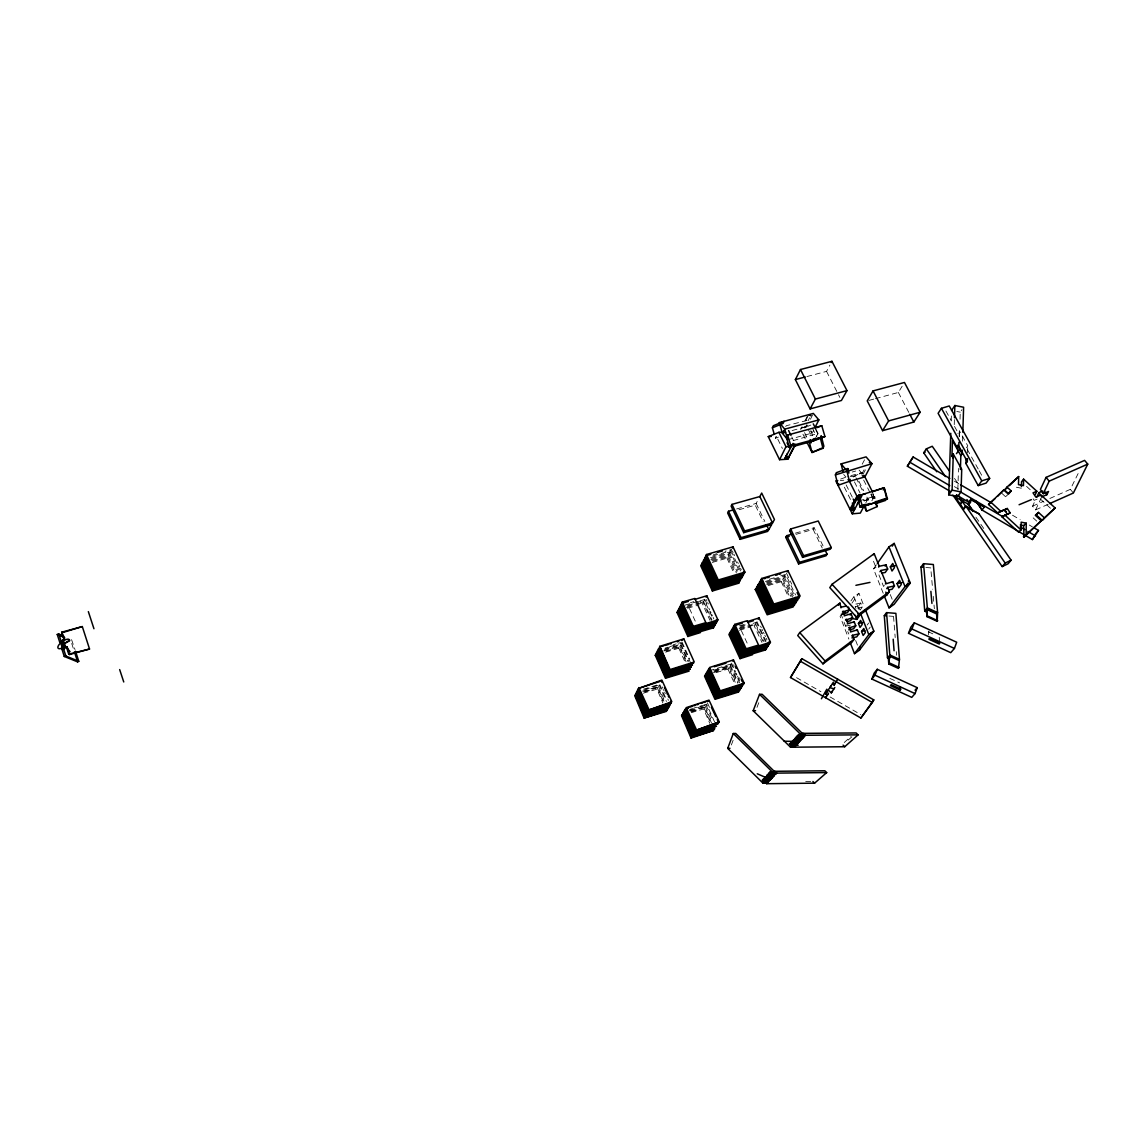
<?xml version="1.0" encoding="UTF-8"?>
<svg xmlns="http://www.w3.org/2000/svg" width="1145" height="1145" viewBox="0 0 1145 1145"><rect width="100%" height="100%" fill="white"/><g stroke="black" fill="none" stroke-linecap="round" stroke-linejoin="round"><path stroke-width="0.75" stroke-dasharray="5 3.75" d="M967.582 452.704L967.754 446.836M959.109 436.445L959.295 430.606L957.893 433.54M957.835 489.516L958.494 468.419M959.481 436.775L959.639 431.493M960.025 419.199L960.24 412.157L961.929 409.695M962.573 441.197L962.745 435.83M954.243 424.638L954.415 419.413M951.194 420.988L951.366 415.721M731.354 744.98L733.215 740.028M756.974 707.381L758.892 702.457M871.574 493.824L873.105 500.837M778.457 437.075L775.408 438.292L776.339 436.216L782.378 448.482M775.408 438.292L776.224 436.474M1048.205 504.258L1035.61 509.883L1032.575 506.162L1035.395 500.136M1035.61 509.883L1041.764 496.844M1049.879 498.461L1070.332 489.344L1079.349 471.067M800.656 429.59L802.087 426.699M804.949 420.931L807.096 416.594M805.794 420.516L808.685 414.69M808.184 420.63L809.615 417.753M805.436 427.5L806.881 424.595M810.431 419.256L812.606 414.891M787.703 439.752L812.263 433.039L813.723 430.119M785.742 426.684L786.229 425.74L810.617 419.542M862.199 464.212L865.305 458.344M861.713 474.216L864.804 468.391M863.072 474.259L866.192 468.377M644.75 691.995L657.974 687.329L663.857 701.227M642.488 691.122L658.461 686.428L659.176 685.096L666.433 701.513M665.588 652.163L678.842 648.213L679.472 647.025L686.342 662.297M663.671 651.033L679.915 646.209L680.559 645.007L688.131 661.839M664.715 649.015L681.003 644.177L681.633 642.975L691.308 664.443M711.431 620.475L703.202 602.542L702.457 603.945L709.986 620.347M700.354 602.656L703.66 601.697L704.404 600.295L712.662 618.257M699.881 600.882L704.862 599.45L705.606 598.033M712.204 562.467L726.946 558.173L727.619 556.928L734.947 572.572M711.861 560.463L728.277 555.683L728.95 554.423L737.037 571.67M711.503 558.431L729.623 553.178L730.295 551.919L739.155 570.768M721.064 553.522L730.968 550.645L731.641 549.385L725.028 551.303M736.636 508.952L756.158 503.428L758.906 498.275M806.867 376.562L826.561 371.381L829.91 365.098M793.113 440.625L818.06 433.411L815.669 428.631M865.734 503.013L867.295 500.122L865.677 496.93M792.125 430.534L806.81 426.541L807.568 425.153M816.256 436.66L818.06 433.411M691.737 711.818L704.705 707.195L711.575 723.182M690.006 710.888L705.234 706.308L706.021 705.019L713.106 720.749M716.226 672.602L727.948 669.038L728.649 667.878L735.233 682.248M714.051 671.657L729.136 667.077L729.852 665.903L737.781 683.207M713.535 670.197L730.338 665.102L731.054 663.928L739.67 682.706M762.785 641.071L755.056 624.54L754.226 625.914L761.94 642.417M739.155 628.562L755.557 623.724L756.387 622.35L765.561 641.944M768.266 585.567L781.234 581.703L781.963 580.501L789.492 596.244M766.463 584.107L782.708 579.284L783.452 578.053L792.526 597.003M766.277 582.161L784.196 576.837L784.955 575.606L796.319 599.35M796.033 534.343L813.107 529.391L814.124 527.716L823.269 546.38M875.41 398.66L898.353 392.463L902.16 386.237M861.741 473.744L862.6 472.384L847.171 476.749M871.832 500.78L874.737 496.329L873.22 493.338M841.074 613.935L842.491 618.128M842.047 613.563L840.072 616.382L848.86 639.082M850.964 600.896L853.941 596.674L858.936 593.267L864.117 606.435M883.21 593.253L873.492 568.893L876.397 564.771M851.966 603.143L858.936 593.267M966.409 447.795L967.783 445.849L959.295 430.606M858.578 606.077L860.768 603.029L862.342 607.022L860.138 610.056L858.578 606.077L855.401 606.75M844.037 622.136L845.597 626.158L846.141 625.413M848.86 634.029L847.686 631.525M884.312 585.424L883.554 586.469L878.501 573.831M867.166 625.056L868.64 623.052M868.74 629.077L870.229 627.088M1001.388 492.894L1005.553 496.73L1007.156 494.769M928.523 634.759L928.795 631.11L929.053 634.115M1005.553 496.73L1008.745 493.839M844.237 742.504L850.878 736.536M848.173 740.114L852.166 736.536M873.492 568.893L876.054 567.161M71.562 639.64L75.012 649.573M805.393 426.369L802.488 427.944M806.023 426.083L807.955 425.224M804.477 427.886L807.025 426.742M807.654 426.455L810.832 425.038M853.354 476.492L862.6 472.384L853.283 477.007M1032.575 506.162L1043.582 501.252M864.103 501.038L874.737 496.329L875.524 499.764M840.645 479.068L845.54 477.322M714.609 670.727L729.852 665.903M713.435 672.688L728.649 667.878M708.984 670.898L731.054 663.928M689.734 709.428L692.539 708.54M693.956 708.097L696.761 707.224M699.566 706.336L702.372 705.449M703.774 705.005L706.565 704.118L715.782 724.613M689.204 710.315L699.022 707.224M700.425 706.78L706.021 705.019M739.384 625.871L746.053 623.796M739.756 627.56L746.411 625.471M753.066 623.395L756.387 622.35M740.114 629.22L746.755 627.145M748.415 626.616L755.056 624.54M665.202 648.07L668.193 647.14M669.696 646.682L678.656 643.905M680.144 643.433L681.633 642.975M664.157 650.088L680.559 645.007M666.104 651.176L679.472 647.025M643.49 689.19L659.663 684.18L666.92 700.625M644.635 689.591L659.176 685.096M686.499 607.666L694.843 605.104M696.518 604.589L703.202 602.542M690.492 602.671L693.856 601.64M687.644 605.433L694.357 603.372M696.031 602.857L704.404 600.295M690.879 711.36L704.705 707.195M691.208 712.705L703.617 708.955L709.785 723.325M769.368 579.227L777.541 576.794M780.804 575.82L785.699 574.375L795.575 594.971M765.361 581.431L784.955 575.606M767.179 582.891L783.452 578.053M767.365 584.837L781.963 580.501M673.188 644.778L676.165 643.905M679.128 643.018L680.602 642.588M740.457 626.372L745.381 624.912M739.498 630.251L750.948 626.873M643.619 691.551L657.974 687.329M643.304 693.183L657.015 689.147L662.883 703.016M712.848 561.222L727.619 556.928M713.464 554.652L716.77 553.693M712.805 555.912L719.418 554.008M710.515 557.658L730.295 551.919M795.303 533.184L814.124 527.716M710.859 559.69L728.95 554.423M859.251 500.78L874.737 496.329M684.968 605.161L698.221 601.354M687.114 606.464L698.693 603.129M687.615 608.224L699.166 604.889M852.252 472.012L855.673 471.053M738.997 509.74L755.242 505.145L763.085 521.49M868.855 400.435L873.778 399.104M845.597 626.158L850.42 625.127M857.548 608.038L862.342 607.022M860.768 603.029L854.37 604.374L855.945 608.367M863.273 500.451L867.295 500.122M840.287 480.485L843.793 480.227M850.191 476.535L855.2 476.177M805.708 781.477L811.046 781.405M888.921 616.024L892.971 616.339M925.861 567.491L930.742 567.891L932.631 589.203M956.762 411.47L960.24 412.157M1016.416 487.24L1021.383 488.242M928.266 631.754L934.148 634.444M889.865 678.398L899.584 682.864M796.534 677.668L820.951 691.694M830.111 696.976L860.782 714.594M954.415 481.172L958.995 483.863M1012.495 515.207L1020.138 519.687M1029.312 525.054L1032.375 526.843M954.372 486.611L958.909 489.258M1026.564 486.382L1031.602 490.99M1050.48 508.251L1039.445 498.161L1034.15 500.365L1031.344 496.114M1033.176 517.855L1036.726 521.118M859.093 470.08L862.357 473.915M810.56 431.007L812.263 433.039M843.693 474.431L845.854 476.993M1070.332 489.344L1073.38 493.023M954.501 478.41L958.537 484.249M975.898 517.154L983.956 528.804M945.913 410.998L951.066 420.244M954.501 426.412L957.063 431.035M967.253 449.341L978.374 469.307M979.233 470.838L982.653 476.978M898.353 392.463L908.944 412.687M826.561 371.381L839.857 397.429M863.645 480.056L869.985 492.565M870.772 494.125L873.148 498.819M858.879 481.215L863.688 490.733M866.894 497.087L868.497 500.265M856.002 477.78L862.457 490.547M854.442 481.873L860.081 493.051M846.141 484.922L852.438 497.445M815.626 429.547L818.804 435.901M844.337 487.169L851.522 501.51M812.363 428.087L816.943 437.233M808.399 429.719L811.562 436.059M804.549 432.567L806.924 437.318M802.931 434.17L805.207 438.735M791.782 436.961L793.37 440.167M813.107 529.391L822.239 548.011M756.158 503.428L764.803 521.447M786.458 573.144L791.782 584.251M784.196 576.837L793.285 595.801M782.708 579.284L791.009 596.631M781.234 581.703L788.748 597.447M732.385 550.96L733.115 552.52M733.859 554.094L734.603 555.668M737.566 561.966L738.296 563.54M739.04 565.129L739.784 566.703M740.529 568.278L741.273 569.866M730.968 550.645L733.916 556.928M734.661 558.502L740.586 571.112M729.623 553.178L737.724 570.439M707.367 702.815L709.542 707.467M728.277 555.683L736.364 572.901M760.552 626.172L761.268 627.675M761.969 629.192L762.67 630.695M763.386 632.212L764.087 633.715M764.803 635.232L765.518 636.749M766.22 638.266L766.935 639.783M756.888 621.52L766.077 641.128M726.946 558.173L733.53 572.228M755.557 623.724L764.001 641.772M741.33 630.609L748.315 645.637M662.225 686.871L662.855 688.217M663.47 689.562L664.086 690.907M664.715 692.253L665.331 693.598M667.821 698.994L668.451 700.354M706.293 599.536L706.98 601.025M707.682 602.528L708.369 604.016M704.862 599.45L708.297 606.922M708.984 608.424L709.671 609.927M710.358 611.416L711.045 612.918M711.732 614.421L712.433 615.924M713.12 617.427L713.807 618.93M733.601 664.816L734.26 666.261M739.584 677.854L740.243 679.3M703.66 601.697L711.889 619.645M731.555 663.112L734.203 668.88M734.861 670.326L735.534 671.771M736.192 673.217L736.85 674.663M737.523 676.108L740.185 681.905M730.338 665.102L738.282 682.406M729.136 667.077L736.392 682.907M727.948 669.038L734.518 683.393M689.533 608.61L695.659 622.05M682.077 642.145L689.691 659.033M681.003 644.177L688.574 661.023M679.915 646.209L686.785 661.495M678.842 648.213L685.011 661.953M705.234 706.308L711.431 720.706M704.161 708.082L710.329 722.452M658.461 686.428L664.944 701.728M657.502 688.231L662.783 700.726M890.28 594.584L892.227 599.436M873.492 561.279L875.71 566.847M853.941 596.674L859.122 609.884M855.659 640.484L857.548 645.336M71.72 643.49L73.881 650.174M810.989 430.763L812.764 436.789M873.02 493.824L874.637 499.334M872.819 493.481L874.408 500.365M939.229 637.336L939.63 641.858M933.247 596.302L934.349 608.725M893.544 616.396L894.775 632.269M894.918 634.029L895.19 637.565M896.292 651.677L896.564 655.212"/><path stroke-width="1.5" d="M1021.412 486.625L1021.526 481.787L1023.601 479.154L1036.855 491.262L1033.019 492.851L1035.839 497.116L1040.934 494.998L1055.103 507.936L1044.383 517.826L1038.472 512.402L1035.309 515.307L1041.234 520.746L1024.031 537.191L1023.616 525.612L1026.235 523.179L1021.183 522.177L1021.039 529.978L1018.449 532.053L1001.818 516.71L1010.133 512.86L1007.299 508.48L997.653 512.888L988.536 504.473L1003.793 489.96L1007.972 493.796L1011.164 490.904L1006.999 487.069L1004.58 490.017L1008.745 493.839L1011.164 490.904M1041.234 520.746L1026.149 534.686L1026.235 523.179M1023.601 479.154L1023.458 485.637L1018.492 484.636L1018.678 476.549L1006.999 487.069M958.923 442.299L958.809 446.206L957.435 448.153L938.113 413.316L941.419 408.307L949.248 405.974L989.666 478.381L986.074 483.118L978.216 485.594L965.951 463.496L966.094 458.572M965.951 463.496L967.339 461.564L967.425 458.615M960.412 469.493L960.841 455.624L952.44 440.496L951.939 455.982L952.983 457.871M950.779 433.297L948.718 494.826L957.621 496.544L961.041 491.906L961.728 469.335L953.284 454.064L951.939 455.982M960.841 455.624L962.201 453.706L962.301 450.128M962.845 432.252L963.603 407.234L954.873 405.502L951.552 410.44M948.718 494.826L952.096 490.175L953.284 454.064M954.472 417.682L954.873 405.502M957.435 448.153L957.535 445.219M968.412 504.759L970.674 501.782L968.412 504.759L973.05 511.457M956.504 495.041L968.784 502.24L971.06 499.22L984.342 507.006L982.024 510.012L1032.404 539.567L1038.486 530.436L1033.906 527.745M961.685 499.621L960.784 503.929L963.947 499.692M850.105 642.316L854.499 653.666L859.423 650.188L860.367 646.968M954.429 648.442L956.69 642.231L914.311 622.823L910.847 627.159L908.515 633.299L950.736 652.664L954.429 648.442L911.964 628.991L908.515 633.299M915.041 693.612L917.245 687.673L877.242 669.295L874.15 673.174L871.875 679.057L911.749 697.377L915.041 693.612L874.966 675.192L871.875 679.057M766.606 782.006L764.058 782.121L762.398 780.174L764.96 780.06L766.606 782.006L765.49 783.18L763.028 783.209L727.719 748.372L733.272 733.516L735.705 733.43L775.537 772.589L774.306 773.877L771.945 773.762L770.041 772.016L768.91 773.218L772.059 776.267L773.176 775.079L771.272 773.333L768.91 773.218M911.964 628.991L914.311 622.823M874.966 675.192L877.242 669.295M792.297 744.121L794.415 745.781L793.113 747.17L790.522 747.198L753.181 710.744L759.536 694.342L762.098 694.256L804.262 735.262L802.845 736.779L801.028 734.56M886.344 498.59L885.615 500.394L875.581 503.714M883.296 489.974L884.198 487.756L856.947 496.2L849.991 509.239L852.438 510.355M848.903 473.071L847.801 468.548L836.308 472.699L835.392 474.889L838.025 485.323L849.447 481.301L850.248 479.369M838.025 485.323L838.712 483.691M842.949 471.411L841.088 463.882L866.078 456.884L871.932 463.696L864.89 476.907L849.447 481.301L846.871 470.752L847.801 468.548M822.969 448.31L823.87 446.192L821.194 435.701L820.278 437.819L822.969 448.31L812.048 452.461L806.724 441.798M816.528 450.472L812.048 452.461L812.664 451.03M810.087 440.238L809.286 442.084L812.048 452.461M772.403 427.815L773.333 425.725L784.053 421.331L783.108 423.45L772.403 427.815L774.12 433.812M1035.366 494.44L1036.855 491.262M1036.812 497.116L1038.93 492.608L1042.737 491.019M1049.779 503.557L1073.38 493.023L1087.75 464.111L1084.601 460.39L1046.058 477.393L1040.419 489.416L1043.267 493.667L1048.534 491.477L1046.816 494.74L1041.764 496.844L1038.93 492.608M1043.267 493.667L1049.178 481.158L1087.75 464.111M779.573 459.703L785.985 446.707L778.886 432.323L768.252 436.617L779.573 459.703L787.66 459.217L795.56 444.603L792.998 443.43L785.112 458.057L787.66 459.217L793.37 447.695M785.112 458.057L787.259 453.735M815.183 427.2L818.847 419.9L813.336 413.431L779.344 422.605L782.321 433.211L785.584 432.309M795.374 379.582L800.484 369.52L831.943 361.305L846.971 390.617L841.418 400.492L810.102 408.908L795.374 379.582L805.221 376.991M638.423 688.446L661.853 680.087L671.829 701.713L648.313 710.158L638.423 688.446L659.72 681.533M689.118 671.099L665.445 678.255L655.241 655.241L657.144 653.967M655.656 654.425L665.875 677.468L666.49 676.294L656.257 653.237L659.663 651.491M656.672 652.421L666.92 675.493L667.549 674.333L657.287 651.219L659.205 649.931M657.702 650.389L667.979 673.532L668.608 672.358L658.318 649.201L660.236 647.898M658.733 648.371L669.052 671.542L669.682 670.369L659.778 646.324L683.823 638.881L694.242 661.982L670.111 669.553L659.778 646.324M677.01 612.461L677.711 611.072L688.589 635.131L687.873 636.477L677.01 612.461L680.13 611.502M681.561 603.487L682.291 602.07L694.815 598.477L705.878 622.665L693.312 626.344L692.568 627.718L681.561 603.487L688.302 601.426M702 563.326L702.644 562.066L714.337 587.356L713.678 588.573L702 563.326L705.291 562.367M705.835 555.783L706.494 554.509L733 546.838L744.908 572.128L744.207 573.373L717.629 581.202L705.835 555.783L710.802 554.337M733.372 509.883L728.492 511.257L727.633 512.96L740.114 539.338L767.823 531.352L767.035 529.706M743.706 532.654L744.608 530.965L772.546 522.936L774.464 519.529L761.697 493.066L759.836 496.544L731.984 504.387L731.111 506.119L743.706 532.654L771.601 524.639L770.8 522.979M782.321 433.211L783.781 430.42M683.823 638.881L681.69 640.542M706.064 597.189L706.823 595.758L717.915 619.86L717.128 621.248L692.124 628.548L691.38 629.936L680.416 605.748L681.132 604.345L692.124 628.548M732.328 548.111L733 546.838M831.27 362.564L831.943 361.305M849.991 509.239L852.023 508.122L859.065 494.955L861.713 496.157L852.266 513.819L860.296 513.117L864.962 504.458M854.156 507.536L852.596 510.441L854.657 509.339L852.023 508.122M644.549 717.185L635.189 694.8L634.731 695.702L644.077 718.058L666.905 710.487L666.805 708.211M645.494 715.425L636.105 692.997L635.647 693.899L645.021 716.298L667.893 708.726L668.852 707.023L668.251 705.635M646.653 713.249L637.021 691.179L636.563 692.095L646.181 714.136L669.353 706.121L670.312 704.404L669.696 703.059M647.827 711.059L637.951 689.362L637.493 690.278L647.354 711.947L670.827 703.517L670.698 701.255M689.762 632.942L678.842 608.839L678.141 610.242L689.032 634.316L689.762 632.942L714.652 625.657L715.425 624.283L714.738 622.78M690.936 630.752L679.987 606.592L679.271 607.995L690.206 632.126L690.936 630.752L715.883 623.452L716.67 622.078L715.968 620.561M713.034 589.789L701.37 564.571L700.74 565.802L712.376 590.992L713.034 589.789L739.355 581.989L738.625 580.415M715.654 584.895L703.917 559.561L703.273 560.821L714.995 586.125L715.654 584.895L742.117 577.094L741.373 575.506M716.97 582.433L705.191 557.042L704.561 558.302L716.312 583.678L716.97 582.433L743.506 574.618L742.761 573.03M717.629 581.202L718.301 579.957L744.908 572.128M740.114 539.338L741.001 537.678L768.767 529.677L771.601 524.639M810.102 408.908L815.383 399.061L846.971 390.617M790.88 444.79L789.406 447.552L787.044 442.772M1032.404 539.567L1034.078 536.49M872.347 702.486L873.792 699.896L801.872 658.676L790.494 677.539L860.897 718.029L872.347 702.486L800.384 661.223L790.494 677.539M794.315 446.206L813.938 440.811L815.483 438.048M860.897 718.029L873.792 699.896M688.589 635.131L713.421 627.846L714.194 626.472L689.032 634.316M712.376 590.992L738.682 583.22L739.355 581.989M713.678 588.573L740.042 580.773L739.999 577.967M714.995 586.125L741.43 578.325L742.117 577.094M716.312 583.678L742.804 575.849L743.506 574.618M821.409 698.751L826.819 689.204M829.123 688.589L828.307 690.02L831.327 692.854L832.415 690.95M831.327 692.854L834.819 687.444M828.522 693.169L827.706 694.6L825.674 693.97L826.762 692.081M834.004 688.875L829.896 687.63L830.726 686.198M829.896 687.63L833.403 682.177M826.418 696.303L825.602 697.734L827.706 694.6M832.572 683.608L834.104 685.039L835.292 682.964M837.739 679.228L834.104 685.039M734.002 625.757L734.818 624.368L747.227 620.733L758.577 645.064L746.125 648.786L745.295 650.131L734.002 625.757L742.361 623.152M793.256 606.893L767.193 614.793L755.242 589.446L757.589 587.757M755.958 588.244L767.909 613.606L768.638 612.418L756.659 587.027L759.006 585.324M757.375 585.811L769.368 611.244L770.113 610.042L758.09 584.594L760.437 582.891M758.806 583.377L770.843 608.854L771.587 607.651L759.521 582.147L761.883 580.429M760.237 580.916L772.317 606.464L773.061 605.247L760.967 579.685L761.683 578.454L787.96 570.668L800.169 596.101L773.805 604.045L761.683 578.454M824.801 549.486L827.076 554.151L826.032 555.769L798.566 563.898L785.728 537.334L786.701 535.674L791.868 534.185M789.635 530.665L790.622 528.976L818.231 521.004L831.299 547.568L830.24 549.228L802.588 557.372L789.635 530.665L791.367 530.164M682.907 715.196L681.518 715.625L691.065 738.081L691.58 737.223L682.034 714.738L683.937 713.449M682.549 713.865L692.11 736.364L692.639 735.505L683.064 712.977L684.982 711.646M683.579 712.09L693.412 734.246L693.956 733.387L684.095 711.217L686.041 709.857M684.61 710.315L694.729 732.127L695.273 731.254L685.139 709.428L688.517 707.596M800.384 661.223L801.872 658.676M873.062 390.903L867.223 400.879L882.58 430.663L913.839 422.033L920.136 412.243L904.464 382.473L873.062 390.903L888.62 420.902L882.58 430.663M950.364 491.434L907.37 466.215L913.137 456.984L949.835 478.481M907.37 466.215L913.137 456.984M732.771 661.123L733.487 659.935L744.164 683.164L743.434 684.324L719.718 691.623L719.017 692.768L708.44 669.453L709.127 668.279L719.718 691.623M758.233 619.316L759.078 617.928L770.456 642.173L769.583 643.519L744.794 650.947L743.964 652.278L732.714 627.961L733.53 626.587L744.794 650.947M787.202 571.899L787.96 570.668M685.655 708.54L695.802 730.381L719.246 721.88L708.998 700.125L686.184 707.639L696.346 729.508M716.155 697.405L705.663 674.205L704.991 675.364L715.468 698.536L716.155 697.405L739.699 690.134L739.77 687.544M717.342 695.487L706.823 672.244L706.136 673.403L716.641 696.618L717.342 695.487L740.944 688.202L741.674 687.057L717.829 694.7L707.281 671.442L707.968 670.269L718.53 693.555L717.829 694.7M740.844 657.344L729.68 633.156L728.893 634.502L740.028 658.661L740.844 657.344L765.461 649.959L766.32 648.628L765.604 647.111M742.16 655.226L730.954 630.981L730.167 632.341L741.345 656.557L742.16 655.226L766.835 647.827L767.694 646.481L766.978 644.964M743.477 653.094L732.242 628.791L731.44 630.151L742.647 654.425L743.477 653.094L768.209 645.68L769.068 644.334L768.352 642.817M798.566 563.898L799.568 562.281L827.076 554.151M802.588 557.372L803.604 555.726L831.299 547.568M857.261 503.9L860.267 500.694M695.802 730.381L719.246 721.88M704.519 676.165L714.981 699.309L738.468 692.052L738.539 689.476M718.53 693.555L742.175 686.27L742.246 683.665M797.106 592.552L799.396 597.318L798.623 598.52L772.317 606.464M825.674 693.97L828.307 690.02M840.988 607.852L839.958 603.086L799.725 632.57L797.736 635.561L822.983 663.871L851.851 642.302L854.041 639.339L852.467 635.289L858.922 633.886L857.347 629.85L850.349 631.983M878.63 567.104L879.231 566.26L874.193 553.679L832.043 584.279L829.796 587.628L856.675 617.327L886.931 594.928L889.379 591.621L887.676 587.371L894.474 585.954L892.771 581.717L885.371 583.964M936.782 471.754L923.7 452.776L926.334 448.883L932.245 446.264L949.434 471.096M838.498 605.19L839.958 603.086M873.449 554.753L874.193 553.679M842.405 612.045L849.504 609.727L848.459 607.065M877.371 563.383L888.978 546.881L894.188 543.388L910.275 583.02L894.159 604.288L889.035 607.866L884.498 596.502M956.476 453.635L960.068 448.554M892.241 546.151L894.188 543.388M844.094 615.867L851.064 613.734L852.624 617.756L850.463 620.776L847.257 621.463M849.504 609.727L847.343 612.775L842.534 613.792M845.525 620.075L852.624 617.756M880.004 571.727L880.906 570.468L887.676 569.065L885.987 564.857L879.231 566.26M850.12 615.065L851.064 613.734M885.085 566.131L885.987 564.857M847.214 623.91L854.199 621.778L855.773 625.814L853.583 628.805L848.76 629.836M887.676 569.065L885.257 572.443L881.879 573.13M890.323 566.861L892.771 563.469L894.46 567.662L892.012 571.04L890.323 566.861L895.361 565.816M822.983 663.871L825.073 660.966L854.041 639.339M848.788 627.947L855.773 625.814M856.675 617.327L859.036 614.078L889.379 591.621M853.655 622.536L854.199 621.778M851.837 618.5L856.889 619.402L859.079 616.382L858.034 613.706M858.449 623.41L860.654 620.404L862.228 624.426L860.024 627.431L858.449 623.41L863.244 622.379M851.923 636.033L852.467 635.289M886.76 588.616L887.676 587.371M856.789 630.594L857.347 629.85M892.155 582.547L892.771 581.717M952.883 495.098L1002.176 566.589L1008.115 563.755L1011.121 560.206L979.032 513.862L965.85 506.119L963.603 509.096L955.316 497.073L956.791 495.069M858.922 633.886L856.718 636.863L851.894 637.908M894.474 585.954L892.012 589.274L888.62 589.99M861.584 631.439L863.802 628.462L865.391 632.498L863.158 635.475L861.584 631.439L864.79 630.752M897.079 583.635L899.569 580.3L901.272 584.522L898.782 587.857L897.079 583.635L902.131 582.59M978.216 485.594L981.766 480.857L989.666 478.381M854.499 653.666L868.826 634.673L873.835 631.138L865.42 609.741M889.035 607.866L905.051 586.626L910.275 583.02L908.3 580.959M963.603 509.096L965.85 506.119L1005.167 563.054L1002.176 566.589M971.06 499.22L968.784 502.24L966.924 499.549M906.353 585.338L908.028 583.12M889.279 658.676L887.475 657.845L884.298 615.652L886.588 612.618L895.877 613.362L899.469 659.363L898.453 668.422L888.778 663.986L888.248 656.872L890.051 657.702M926.677 612.031L924.759 611.158L920.981 567.076L923.543 563.683L933.347 564.514L937.612 612.589L937.225 621.334L926.963 616.654L926.334 609.212L936.553 613.892L937.225 621.334M859.423 650.188L873.835 631.138L869.57 634.087M1018.678 476.549L1009.389 485.68M887.475 657.845L888.248 656.872M888.778 663.986L889.794 654.926L886.588 612.618M924.759 611.158L926.334 609.212M926.963 616.654L927.364 607.895L923.543 563.683M787.66 435.043L786.243 436.789L789.406 447.552L790.851 445.892L824.944 436.531L821.781 425.74L787.66 435.043L790.851 445.892M1003.793 489.96L997.524 496.372M1038.472 512.402L1036.325 514.964L1042.236 520.374L1055.103 507.936M1024.031 537.191L1026.149 534.686M1042.236 520.374L1044.383 517.826M900.142 690.063L900.929 689.118L891.196 684.653L890.409 685.597L900.142 690.063L899.913 687.186M1035.366 534.085L1038.486 530.436M915.055 690.192L917.245 687.673M794.086 446.264L795.56 444.603M792.483 745.309L794.387 747.184L795.689 745.781L791.839 745.781L789.735 744.121L791.195 742.547L792.812 744.737L796.677 744.737L798.151 743.177L794.287 743.162L792.168 741.488L793.628 739.899L795.26 742.103L799.138 742.117L800.627 740.529L796.748 740.514L794.616 738.84L796.09 737.237L799.997 737.251L800.985 736.178L803.132 737.867L801.629 739.47L797.736 739.455L796.09 737.237M803.132 737.867L799.239 737.852L797.092 736.163L798.58 734.546L802.502 734.56L803.618 733.358L805.579 735.262L858.092 734.861L856.159 732.957L802.316 733.358M792.97 745.781L794.1 744.737L792.483 742.547L791.023 744.121L793.285 745.781M795.575 743.162L793.456 741.488L794.931 739.913L796.562 742.103L795.417 743.162M799.196 739.455L797.392 737.237L795.746 738.84M798.222 736.178L800.054 734.56M798.537 737.251L801.185 734.56M790.522 747.198L791.839 745.781M792.812 744.737L794.287 743.162M795.26 742.103L796.748 740.514M797.736 739.455L799.239 737.852M798.58 734.546L800.226 736.765L801.629 735.276L804.262 735.262M791.195 742.547L795.045 742.561L796.033 741.502L798.151 743.177M798.494 738.854L797.507 739.913L793.628 739.899M762.398 780.174L763.486 779.001L766.048 778.886L764.96 780.06M764.588 777.841L767.15 777.713L768.825 779.673L766.248 779.788L764.588 777.841L765.633 776.711L768.095 776.711L769.869 778.557L770.986 777.383L769.211 775.537L766.749 775.537L767.794 774.406L770.012 774.521M794.744 741.502L796.863 743.162L795.389 744.737L793.599 742.547M799.525 736.178L801.829 737.852L800.341 739.455L798.695 737.251M800.226 736.765L804.148 736.793L805.579 735.262M763.586 780.69L768.352 778.242L770.012 780.189L765.246 782.636L763.586 780.69L766.148 780.575L767.808 782.522L766.678 783.695L764.874 781.921L766.148 780.575M768.825 779.673L767.708 780.847L765.79 778.357L766.835 777.24L769.297 777.24L771.072 779.087L772.188 777.913L770.413 776.052L767.937 776.052L768.996 774.936L771.358 775.05L773.261 776.782L774.378 775.594L772.474 773.863L770.113 773.748L771.243 772.546L773.605 772.66L775.523 774.406L776.754 773.118L826.69 772.589L824.872 770.785L774.907 771.301L773.605 772.66M767.15 777.713L768.095 776.711M769.211 775.537L770.156 774.535M771.272 773.333L772.403 772.145L774.306 773.877M763.028 783.209L764.058 782.121M763.486 779.001L765.161 780.962L766.248 779.788M765.633 776.711L767.422 778.557L768.524 777.383L770.986 777.383M767.794 774.406L769.698 776.138L770.814 774.95L773.176 775.079M771.945 773.762L773.032 772.617L775.537 772.589M771.358 775.05L772.474 773.863M769.297 777.24L770.413 776.052M771.072 779.087L768.61 779.087L767.451 780.317L770.012 780.189M767.937 776.052L769.726 777.913L770.9 776.668L773.261 776.782M770.113 773.748L772.016 775.48L773.147 774.292L775.523 774.406M988.536 504.473L994.962 498.69M1004.58 490.017L1006.985 487.856M794.387 747.184L844.738 746.74L858.092 734.861M766.678 783.695L814.596 783.166L826.69 772.589M1023.43 536.647L1026.049 534.586M842.763 614.393L845.468 612.403M906.711 585.582L910.275 583.02M69.573 640.155L63.719 643.948L69.573 640.828A7.07 2.777 -37 0 0 63.633 640.656A7.07 2.777 -37 0 0 57.865 647.812A7.07 2.777 -37 0 0 65.193 646.31M63.118 645.007L61.701 645.937L64.964 646.467M75.541 651.247L78.776 661.28L77.645 661.896L64.263 656.457L62.045 649.473L64.292 648.671L61.944 641.343L59.697 642.13L57.25 634.459L58.824 634.029L63.691 636.09M63.977 639.368L61.673 632.197L64.793 639.511L62.546 640.284L64.893 647.612L67.14 646.825L69.602 654.539L89.539 649.029L68.714 654.167L66.31 646.696M62.045 649.473L64.292 648.671M64.893 647.612L67.14 646.825M59.697 642.13L61.944 641.343M62.546 640.284L64.793 639.511M997.653 512.888L1007.299 508.48M1010.133 512.86L1007.414 514.42L1004.594 510.04M858.163 500.336L860.181 507.249L887.461 498.862L884.198 487.756L872.418 491.763M1005.167 563.054L1011.121 560.206M818.317 438.063L809.286 442.084L820.278 437.819M817.158 450.185L821.638 448.182M923.7 452.776L925.189 452.132M863.387 505.045L866.536 511.3L877.099 506.62L875.911 501.481M1019.093 504.745L1031.359 499.635M1001.818 516.71L1006.011 514.992M817.072 427.6L821.781 425.74M815.512 440.195L824.944 436.531M835.392 474.889L871.932 463.696L869.313 462.494M874.794 502.082L884.842 498.733M695.273 731.254L718.13 723.64L694.729 732.127M860.181 507.249L887.461 498.862M689.948 707.123L692.797 706.193M694.228 705.721L695.645 705.248M697.076 704.776L698.507 704.304M701.341 703.373L702.772 702.901M704.189 702.429L705.621 701.957M707.037 701.499L708.454 701.026M685.139 709.428L687.988 708.497M648.313 710.158L671.328 702.615M647.354 711.947L670.312 704.404M744.164 683.164L720.205 690.821L709.614 667.463L733.487 659.935M719.017 692.768L742.919 685.111M716.641 696.618L740.429 688.989M715.468 698.536L739.198 690.922M693.956 733.387L716.498 726.188L693.412 734.246M745.295 650.131L770.456 642.173M743.964 652.278L769.068 644.334M742.647 654.425L767.694 646.481M741.345 656.557L766.32 648.628M740.028 658.661L752.523 654.697L751.821 653.194M667.979 673.532L692.453 665.173L668.608 672.358M666.92 675.493L691.337 667.163L667.549 674.333M665.875 677.468L690.235 669.138L666.49 676.294M684.095 711.217L685.497 710.759M669.052 671.542L693.584 663.17L669.682 670.369M646.181 714.136L668.852 707.023M691.38 629.936L716.67 622.078M690.206 632.126L715.425 624.283M687.873 636.477L700.439 632.57L699.752 631.067M747.384 621.578L759.078 617.928M692.568 627.718L717.915 619.86M695.029 599.365L706.823 595.758M692.639 735.505L714.866 728.707L692.11 736.364M691.58 737.223L713.764 730.438L691.065 738.081M773.061 605.247L799.396 597.318M771.587 607.651L797.85 599.722L797.077 600.925L770.843 608.854M770.113 610.042L796.305 602.127L795.546 603.329L769.368 611.244M768.638 612.418L794.773 604.517L794.015 605.705L767.909 613.606M714.194 666.748L726.016 663.17M683.064 712.977L685.841 712.147M682.034 714.738L684.81 713.908M755.242 589.446L756.874 588.959M645.021 716.298L667.406 709.599M644.077 718.058L666.404 711.374L665.817 709.972M760.967 579.685L762.613 579.198M764.259 578.712L765.905 578.225M767.551 577.738L769.182 577.252M775.752 575.305L777.398 574.819M779.029 574.332L780.661 573.845M759.521 582.147L762.799 581.173M758.09 584.594L759.722 584.107M756.659 587.027L758.305 586.541M659.348 647.154L660.837 646.71M662.34 646.267L663.828 645.837M665.331 645.394L668.308 644.506M669.796 644.062L671.285 643.619M677.239 641.858L678.727 641.415M658.318 649.201L659.806 648.757M657.287 651.219L658.776 650.775M656.257 653.237L657.745 652.793M655.241 655.241L656.715 654.797M714.337 587.356L740.729 579.556M748.358 622.222L753.296 620.776M717.428 552.434L722.395 550.988M785.728 537.334L789.177 536.347M859.838 506.391L870.1 503.442M857.963 499.649L856.947 496.2L865.548 493.724M64.263 656.457L65.852 656.028L78.776 661.28M888.62 420.902L920.136 412.243M779.344 422.605L784.74 429.16L818.847 419.9M61.673 632.197L82.311 626.573L89.539 649.029M62.574 632.584L82.311 626.573M841.518 607.079L846.341 606.063M855.902 585.31L869.985 582.39M837.782 480.657L835.764 480.8L852.266 513.819M785.985 446.707L791.553 446.407M768.252 436.617L771.301 436.46M778.886 432.323L783.967 432.08M765.79 778.357L768.352 778.242M765.161 780.962L767.708 780.847M765.246 782.636L767.808 782.522M727.719 748.372L729.966 748.286M753.181 710.744L755.543 710.659M764.874 781.921L768.424 781.878M798.151 745.252L791.195 745.309L797.206 738.854L799.339 740.529L797.85 742.117L796.219 739.913M769.726 777.913L772.188 777.913M767.422 778.557L769.869 778.557M796.076 738.84L798.036 740.514L798.866 739.455M797.092 736.163L800.985 736.178M794.616 738.84L797.049 738.854M792.168 741.488L796.033 741.502M789.735 744.121L793.585 744.121L795.689 745.781M799.725 734.56L801.543 736.779L800.527 737.852L798.394 736.178M784.11 741.216L795.689 741.416M772.016 775.48L774.378 775.594M769.698 776.138L772.059 776.267M770.041 772.016L772.26 772.131M884.298 615.652L886.03 615.795M920.981 567.076L922.813 567.233M952.096 490.175L961.041 491.906M1020.267 524.954L1023.616 525.612M68.714 654.167L69.602 654.539M57.25 634.459L64.692 637.608M757.26 773.777L767.765 778.357M808.685 414.69L811.232 415.85M862.285 475.719L864.89 476.907L863.802 475.633M786.515 456.511L789.077 457.685M856.947 496.2L859.251 497.245M927.364 607.895L937.612 612.589M926.849 608.553L937.082 613.233M927.493 615.996L937.755 620.69M889.794 654.926L899.469 659.363M889.021 655.899L898.682 660.336M889.565 663.012L899.24 667.463M971.003 499.75L984.342 507.006M955.316 497.073L968.47 504.244L973.05 510.885L965.822 506.634L958.451 495.556M974.552 511.629L979.032 513.862M960.526 484.75L991.098 502.669M1003.335 509.826L1006.383 511.629M909.974 462.308L949.777 485.652M960.498 491.935L1003.363 517.068M1020.209 526.943L1024.804 529.634M1027.866 531.437L1035.509 535.932M798.766 739.069L800.627 740.529M771.243 772.546L773.147 774.292M768.996 774.936L770.9 776.668M990.554 501.882L1000.658 511.2M1004.823 515.035L1021.039 529.978M759.536 694.342L801.629 735.276M789.363 743.52L793.113 747.17M774.907 771.301L776.754 773.118M733.272 733.516L773.032 772.617M843.092 745.123L844.738 746.74M762.971 780.69L765.49 783.18M812.921 781.505L814.596 783.166M766.749 775.537L768.524 777.383M766.835 777.24L768.61 779.087M832.043 584.279L859.036 614.078M799.725 632.57L825.073 660.966M767.25 779.401L768.91 781.362M764.688 779.53L766.349 781.477M841.088 463.882L846.871 470.752M848.016 479.569L849.447 481.301M63.791 644.191L70.103 651.72M1046.058 477.393L1049.178 481.158M782.665 433.611L787.703 439.752L784.74 429.16M797.707 740.185L799.138 742.117M795.045 742.561L796.677 744.737M802.502 734.56L804.148 736.793M799.997 737.251L801.629 739.47M975.483 500.58L982.024 510.012L978.302 504.029M926.334 448.883L945.455 476.578M1044.941 491.906L1046.816 494.74M941.419 408.307L981.766 480.857M958.809 446.206L967.339 461.564M957.993 446.135L962.201 453.706M909.76 414.247L913.839 422.033M864.117 475.375L872.461 491.835M875.51 503.499L877.099 506.62M800.484 369.52L815.383 399.061M848.674 479.755L859.251 500.78M853.211 499.02L854.785 502.154M813.265 423.85L815.669 428.631M852.324 503.099L853.912 506.29M788.604 430.549L790.98 435.358M786.143 456.154L787.66 459.217M790.622 528.976L803.604 555.726M786.701 535.674L799.568 562.281M759.836 496.544L772.546 522.936M766.391 524.739L768.767 529.677M731.984 504.387L744.608 530.965M728.492 511.257L741.001 537.678M743.463 571.784L744.207 573.373M742.06 574.275L742.804 575.849M740.686 576.736L741.43 578.325M711.374 707.238L715.768 716.555M717.228 719.661L718.688 722.767M768.868 642.001L769.583 643.519M739.312 579.198L740.042 580.773M767.493 644.163L768.209 645.68M737.938 581.646L738.682 583.22M766.119 646.31L766.835 647.827M764.76 648.442L765.461 649.959M706.494 554.509L718.301 579.957M734.818 624.368L746.125 648.786M661.352 681.003L661.967 682.348M664.458 687.73L665.088 689.09M665.703 690.435L666.333 691.78M666.948 693.14L667.578 694.485M668.193 695.831L668.823 697.19M670.197 702.157L670.827 703.517M716.441 619.731L717.128 621.248M715.196 621.95L715.883 623.452M735.419 666.905L736.092 668.351M741.416 679.958L742.089 681.404M742.761 682.864L743.434 684.324M713.965 624.154L714.652 625.657M741.516 684.81L742.175 686.27M712.734 626.344L713.421 627.846M740.271 686.757L740.944 688.202M739.04 688.689L739.699 690.134M737.809 690.607L738.468 692.052M638.881 687.53L648.786 709.27M682.291 602.07L693.312 626.344M668.752 704.747L669.353 706.121M667.306 707.324L667.893 708.726M666.318 709.098L666.905 710.487M888.978 546.881L905.051 586.626M880.906 570.468L885.987 583.134M885.801 592.108L886.931 594.928M860.41 613.19L868.826 634.673M855.315 615.409L856.889 619.402M843.078 611.086L844.638 615.108M846.198 619.13L847.758 623.152M849.318 627.188L850.892 631.239M119.667 669.582L123.746 681.962M88.351 611.616L93.947 628.734M74.411 651.848L77.645 661.896M63.376 640.427L65.709 647.755M58.824 634.029L61.129 641.214M63.462 648.542L65.852 656.028M60.528 642.273L62.861 649.601M859.065 494.955L862.328 506.104M813.351 438.793L813.938 440.811M810.202 439.981L810.989 442.943M864.919 504.458L866.536 511.3M884.198 487.756L886.516 498.175M930.885 591.364L931.93 603.415M893.186 639.211L894.073 650.732M929.439 638.638L928.91 639.282L939.229 644.005L939.759 643.375L929.439 638.638"/></g></svg>
